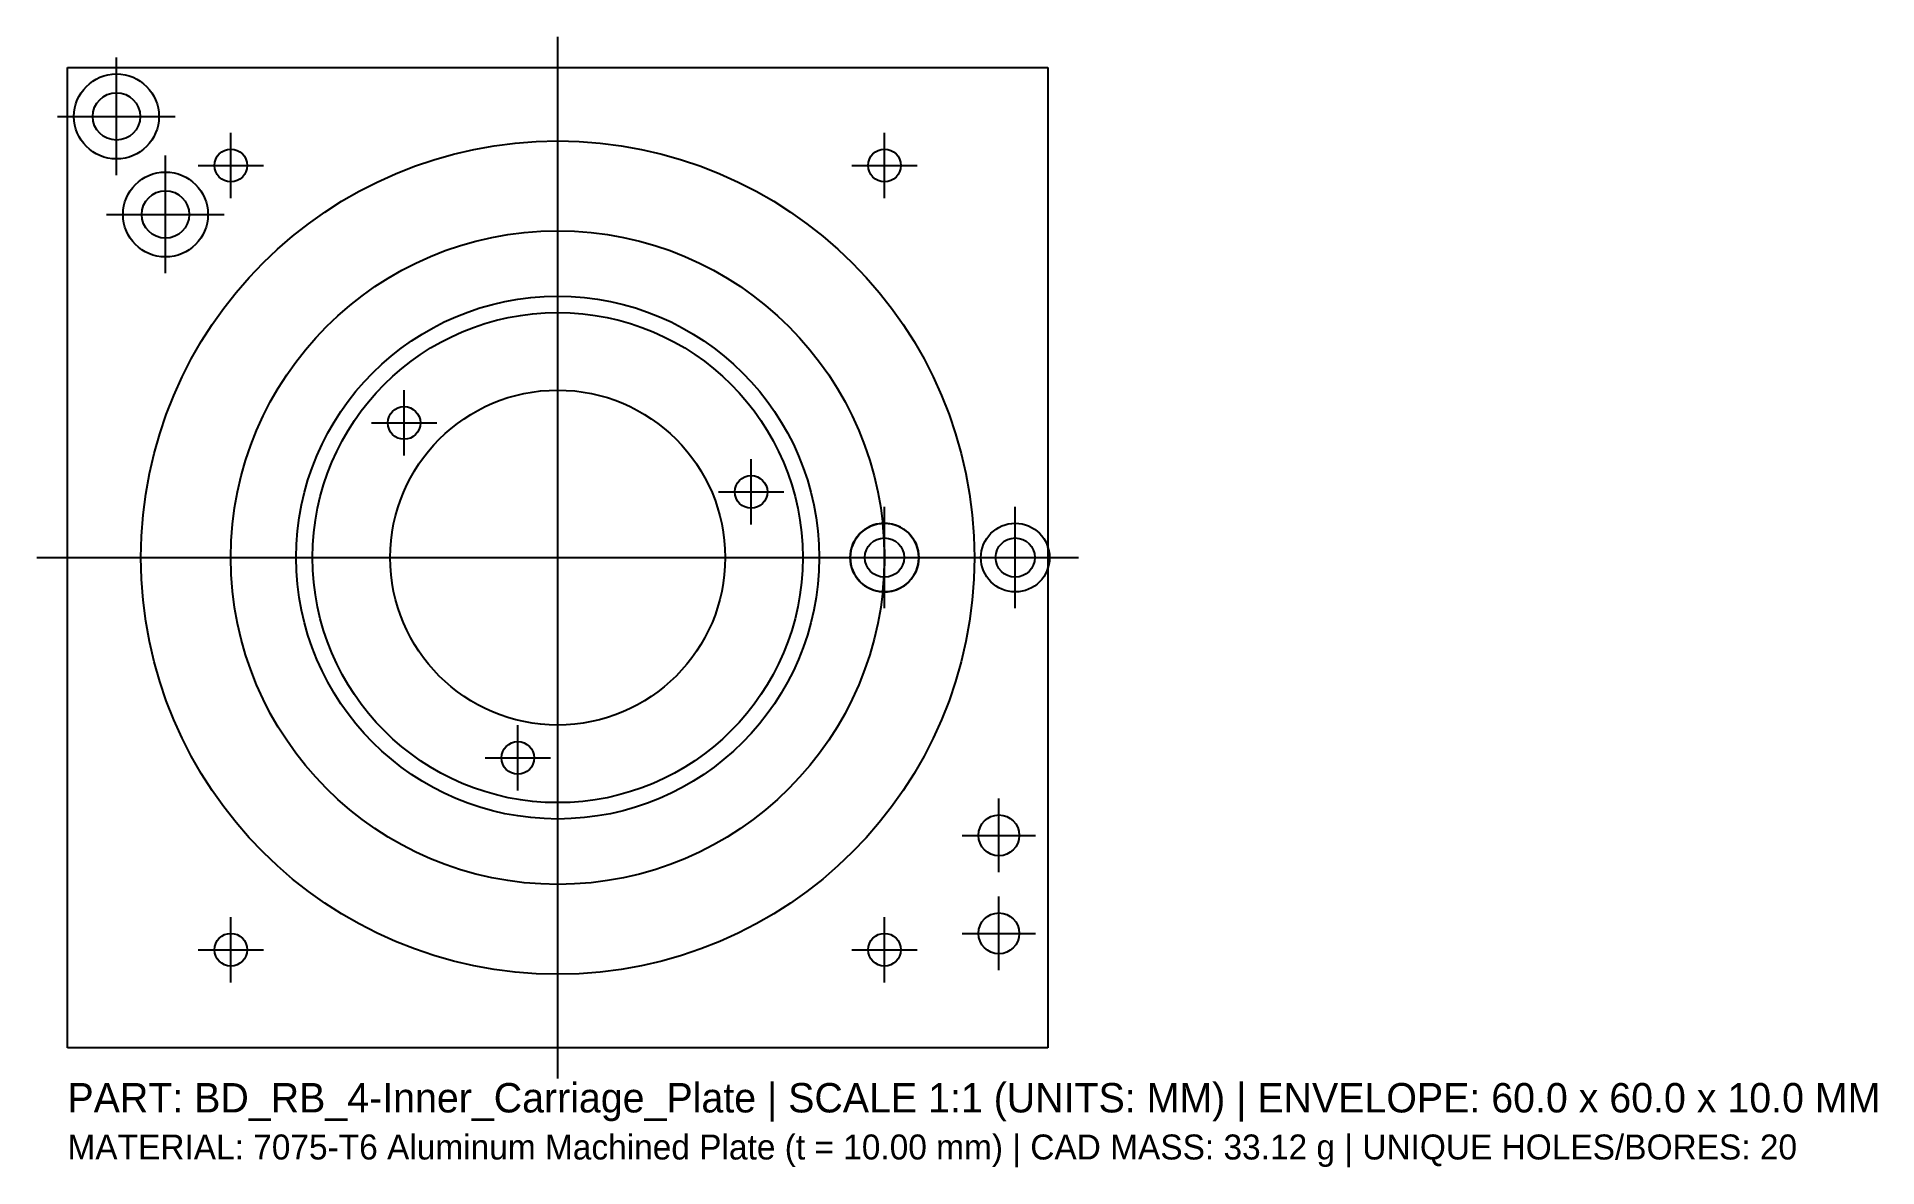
# Model space of a CAD drawing. Header units: millimetres. Extents: x -32 to 81, y -37 to 32.
import ezdxf

# ---------------------------------------------------------------- set-up
doc = ezdxf.new("R2010")
doc.units = ezdxf.units.MM
for name, color, linetype in [('ANNOTATIONS', 3, 'CONTINUOUS'), ('CENTERLINES', 1, 'Continuous'), ('COUNTERBORES_POCKETS', 2, 'CONTINUOUS'), ('HOLES_THROUGH', 4, 'CONTINUOUS'), ('OUTER_PROFILE', 7, 'CONTINUOUS')]:
    doc.layers.add(name, color=color, linetype=linetype)

msp = doc.modelspace()

# ---------------------------------------------------------------- linework, layer by layer
at = {"layer": 'CENTERLINES', "color": 1}
for p, q in [((0, -31.875), (0, 31.875)), ((-27, 23.4), (-27, 30.6)), ((-27, 24.55), (-27, 29.45)), ((-30.6, 27), (-23.4, 27)), ((-29.45, 27), (-24.55, 27)), ((-20, 22), (-20, 26)), ((20, 22), (20, 26)), ((0, -25), (0, 25)), ((-24, 17.4), (-24, 24.6)), ((-22, 24), (-18, 24)), ((18, 24), (22, 24)), ((-24, 18.55), (-24, 23.45)), ((-27.6, 21), (-20.4, 21)), ((-26.45, 21), (-21.55, 21)), ((0, -20), (0, 20)), ((0, -18.75), (0, 18.75)), ((0, -12.8125), (0, 12.8125)), ((-9.3993, 6.2404), (-9.3993, 10.2404)), ((-11.3993, 8.2404), (-7.3993, 8.2404)), ((11.836, 2.0198), (11.836, 6.0198)), ((9.836, 4.0198), (13.836, 4.0198)), ((20, -3.1), (20, 3.1)), ((28, -3.1), (28, 3.1)), ((20, -2.2), (20, 2.2)), ((28, -2.2), (28, 2.2)), ((-31.875, 0), (31.875, 0)), ((-25, 0), (25, 0)), ((-20, 0), (20, 0)), ((-18.75, 0), (18.75, 0)), ((-12.8125, 0), (12.8125, 0)), ((16.9, 0), (23.1, 0)), ((17.8, 0), (22.2, 0)), ((24.9, 0), (31.1, 0)), ((25.8, 0), (30.2, 0)), ((-2.4367, -14.2602), (-2.4367, -10.2602)), ((-4.4367, -12.2602), (-0.4367, -12.2602)), ((27, -19.25), (27, -14.75)), ((24.75, -17), (29.25, -17)), ((27, -25.25), (27, -20.75)), ((-20, -26), (-20, -22)), ((20, -26), (20, -22)), ((24.75, -23), (29.25, -23)), ((-22, -24), (-18, -24)), ((18, -24), (22, -24))]:
    msp.add_line(p, q, dxfattribs=at)
at = {"layer": 'COUNTERBORES_POCKETS', "color": 2}
for centre, radius in [((0, 0), 20), ((28, 0), 2.1)]:
    msp.add_circle(centre, radius, dxfattribs=at)
msp.add_arc((20, 0), 2.1, 93.008055, 266.98922, dxfattribs=at)
at = {"layer": 'HOLES_THROUGH', "color": 4}
for centre, radius in [((-27, 27), 2.6), ((-27, 27), 1.45), ((0, 0), 25.5), ((-20, 24), 1), ((20, 24), 1), ((-24, 21), 2.6), ((-24, 21), 1.45), ((0, 0), 16), ((0, 0), 15), ((0, 0), 10.25), ((-9.3993, 8.2404), 1), ((11.836, 4.0198), 1), ((20, 0), 2.1), ((20, 0), 1.2), ((28, 0), 1.2), ((-2.4367, -12.2602), 1), ((27, -17), 1.25), ((27, -23), 1.25), ((-20, -24), 1), ((20, -24), 1)]:
    msp.add_circle(centre, radius, dxfattribs=at)
at = {"layer": 'OUTER_PROFILE', "color": 7}
for p, q in [((-30, -30), (-30, 30)), ((-30, 30), (30, 30)), ((30, 30), (30, 0.6403)), ((30, 30), (30, -30)), ((30, 0.6403), (30, -0.6403)), ((30, -0.6403), (30, -30)), ((30, -30), (-30, -30))]:
    msp.add_line(p, q, dxfattribs=at)
for centre, radius, start, end in [((20, 0), 2.1, 266.98922, 93.008055), ((0, 0), 20, 353.981172, 6.018798), ((28, 0), 2.1, 342.247533, 17.752467)]:
    msp.add_arc(centre, radius, start, end, dxfattribs=at)

# ---------------------------------------------------------------- texts
at = {"layer": 'ANNOTATIONS', "color": 3}
for s, height, p in [('PART: BD_RB_4-Inner_Carriage_Plate | SCALE 1:1 (UNITS: MM) | ENVELOPE: 60.0 x 60.0 x 10.0 MM', 1.8, (-30, -33.96)), ('MATERIAL: 7075-T6 Aluminum Machined Plate (t = 10.00 mm) | CAD MASS: 33.12 g | UNIQUE HOLES/BORES: 20', 1.53, (-30, -36.84))]:
    msp.add_text(s, height=height, dxfattribs=at).set_placement(p)

doc.saveas('drawing.dxf')
